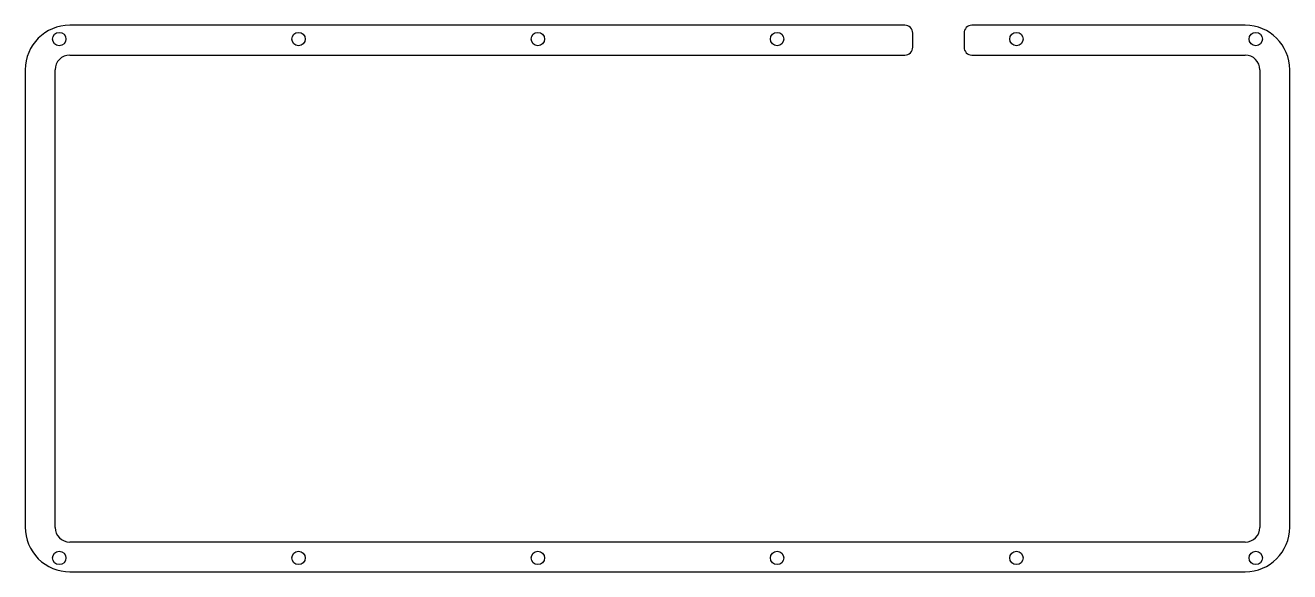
# Model space of a CAD drawing. Extents: x 46 to 367, y -189 to -50.
import ezdxf

# ---------------------------------------------------------------- set-up
doc = ezdxf.new("R2010")
doc.units = 0
doc.header["$MEASUREMENT"] = 0
doc.layers.get('0').update_dxf_attribs({"linetype": 'CONTINUOUS'})

msp = doc.modelspace()

# ---------------------------------------------------------------- linework, layer by layer
at = {"color": 0}
for p, q in [((269, -49.69), (57.07, -49.69)), ((355.35, -49.69), (286, -49.69)), ((271, -55.27), (271, -51.69)), ((284, -51.69), (284, -55.27)), ((57.07, -57.27), (269, -57.27)), ((286, -57.27), (355.35, -57.27)), ((45.77, -61), (45.77, -177.19)), ((53.34, -177.24), (53.34, -61)), ((359.09, -61), (359.09, -177.24)), ((366.66, -177.2), (366.66, -61)), ((355.36, -180.97), (57.07, -180.97)), ((57.08, -188.5), (355.35, -188.5))]:
    msp.add_line(p, q, dxfattribs=at)
for centre in [(54.39, -53.19), (115.12, -53.19), (175.85, -53.19), (236.58, -53.19), (297.31, -53.19), (358.04, -53.19), (54.39, -185), (115.12, -185), (175.85, -185), (236.58, -185), (297.31, -185), (358.04, -185)]:
    msp.add_circle(centre, 1.7, dxfattribs=at)
for centre, radius, start, end in [((57.07, -61), 11.31, 90, 180), ((269, -51.69), 2, 0, 90), ((286, -51.69), 2, 90, 180), ((355.35, -61), 11.31, 0, 90), ((57.07, -61), 3.73, 90, 180), ((269, -55.27), 2, 270, 0), ((286, -55.27), 2, 180, 270), ((355.35, -61), 3.73, 0, 90), ((57.07, -177.2), 11.31, 179.9838, 270.0129), ((57.07, -177.24), 3.73, 180, 270), ((355.35, -177.2), 11.31, 270, 0), ((355.36, -177.24), 3.73, 270, 0.0028)]:
    msp.add_arc(centre, radius, start, end, dxfattribs=at)

doc.saveas('drawing.dxf')
